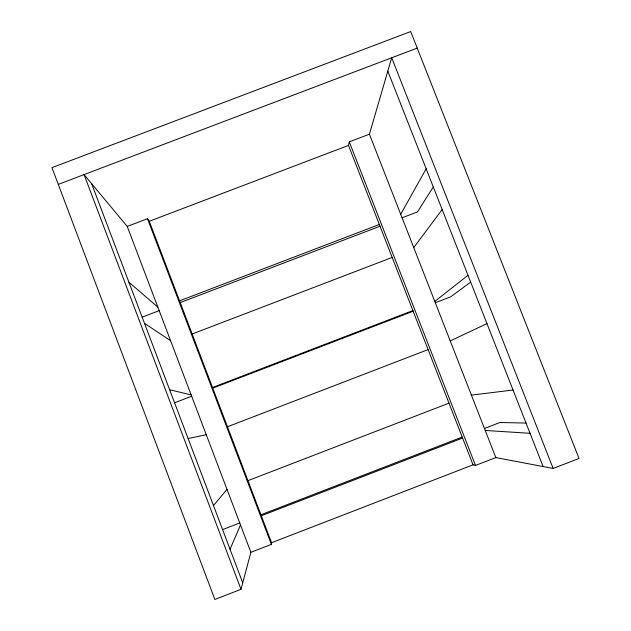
<?xml version="1.0" encoding="UTF-8"?>
<svg xmlns="http://www.w3.org/2000/svg" width="631" height="631" viewBox="0 0 631 631"><rect width="100%" height="100%" fill="white"/><g stroke="black" fill="none" stroke-linecap="round" stroke-linejoin="round"><path stroke-width="0.95" d="M241.018 589.322L250.878 552.299L271.362 544.372L271.567 542.723L149.279 221.284L147.488 218.72L127.233 226.426L84.057 174.59L241.018 589.322L214.863 599.45L51.971 167.657L410.694 31.55L579.029 458.445L553.15 468.462L495.832 457.578L475.49 465.441L473.037 464.826L271.567 542.723M473.037 464.826L348.501 145.406L349.306 141.865L369.419 134.206L391.709 57.768L553.15 468.462M230.031 549.262L240.514 524.968M400.709 214.248L426.17 168.777M433.308 186.942L417.454 211.913L402.089 217.782M413.747 247.604L442.173 209.524M213.483 505.557L227.002 489.364M434.783 301.413L467.997 275.29M470.671 282.089L450.708 296.815L435.295 302.73M450.226 340.914L486.982 323.624M247.951 480.656L448.996 403.154M222.585 529.59L239.748 522.965M260.934 514.786L462.215 437.062M484.458 428.473L499.933 422.494L526.033 423.062M261.313 515.772L462.594 438.048M212.513 387.497L412.903 310.578M174.582 402.807L191.674 396.252M212.765 388.152L413.155 311.233M227.452 426.769L428.11 349.598M179.551 300.853L379.334 224.478M142.156 317.164L159.193 310.649M180.221 302.604L380.012 226.221M192.163 334.012L392.182 257.432M58.281 184.378L417.209 48.082M149.279 221.284L348.501 145.406M188.109 438.537L206.274 434.727M471.42 395.132L513.05 390.013M485.231 430.46L530.056 433.308M169.636 389.745L191.169 394.919M144.499 323.356L170.591 340.701M128.929 282.223L157.837 307.084M387.813 71.122L543.11 466.561M369.419 134.206L495.832 457.578M349.306 141.865L475.49 465.441M147.488 218.72L271.362 544.372M127.233 226.426L250.878 552.299M91.605 183.653L242.746 582.831"/></g></svg>
